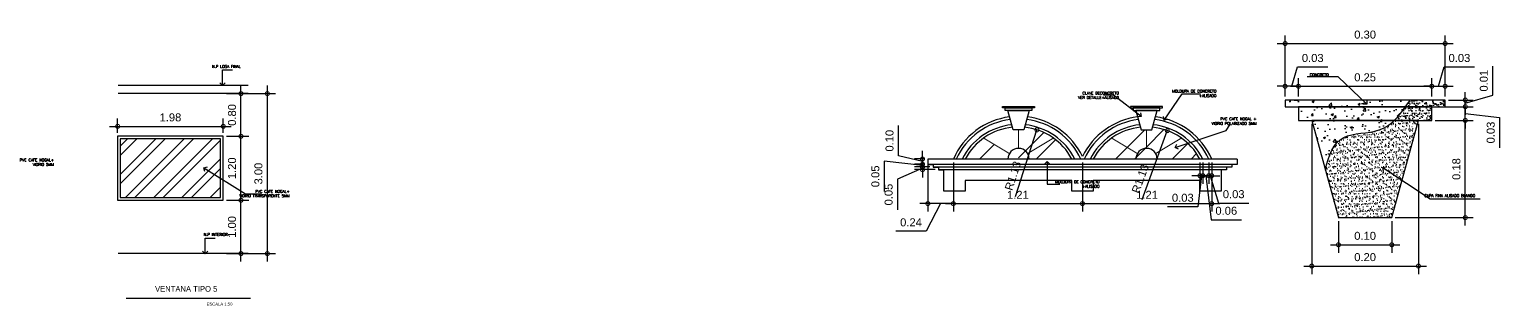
# Model space of a CAD drawing. Header units: inches. Extents: x -370 to 18, y -197 to 199.
# Drawn here: x -209.08 to -181.52, y 40.51 to 45.69 of the extents above; entities that cross this region are included whole.
import ezdxf

# ---------------------------------------------------------------- set-up
doc = ezdxf.new("R2010")
doc.units = ezdxf.units.IN
doc.header["$MEASUREMENT"] = 0
doc.header["$PDMODE"] = 34
doc.header["$PDSIZE"] = 0.2
doc.linetypes.add('DASHED2', pattern=[0.375, 0.25, -0.125])
for name, color, linetype in [('CAJETIN', 5, 'DASHED2'), ('MUEBLES', 7, 'Continuous'), ('ventanas', 1, 'Continuous')]:
    doc.layers.add(name, color=color, linetype=linetype)
doc.styles.add('ARIAL', font='arial.ttf', dxfattribs={"height": 0.14})
doc.styles.add('ML', font='ARIALN.TTF')
doc.styles.add('NT_25', font='romans.shx', dxfattribs={"height": 0.0509})
doc.styles.get("Standard").update_dxf_attribs({"font": 'arial.ttf'})
doc.dimstyles.new('DD_20 G', dxfattribs={"dimtxt": 0.08, "dimasz": 0.1, "dimexe": 0.08, "dimexo": 0.04, "dimgap": 0.02, "dimtad": 1, "dimzin": 0, "dimdsep": 46, "dimtxsty": 'ML', "dimblk": 'DOTSMALL', "dimcen": 0.09, "dimdle": 0.08, "dimclrd": 1, "dimclre": 1, "dimclrt": 2, "dimadec": 0, "dimazin": 0, "dimtfac": 1, "dimtofl": 0, "dimtmove": 2, "dimatfit": 3, "dimldrblk": 'OPEN90', "dimfxl": 1, "dimtolj": 1, "dimtzin": 0, "dimarcsym": 0})
doc.dimstyles.new('E100', dxfattribs={"dimtxt": 0.15, "dimasz": 0.15, "dimexe": 0.15, "dimexo": 0.0625, "dimgap": 0.09, "dimtad": 1, "dimzin": 0, "dimdsep": 46, "dimtxsty": 'Standard', "dimblk": 'DOTSMALL', "dimcen": 0.09, "dimdle": 0.15, "dimclrd": 1, "dimclre": 1, "dimclrt": 2, "dimazin": 0, "dimtfac": 1, "dimtofl": 0, "dimtmove": 1, "dimatfit": 1, "dimldrblk": 'OPEN90', "dimfxl": 1, "dimtolj": 1, "dimtzin": 0, "dimarcsym": 0})
pattern_1 = [(45, (-349.2687, 158.4772), (-0.53033, 0.53033), []), (45, (-348.91515, 158.4772), (-0.53033, 0.53033), [])]
pattern_2 = [(45, (-346.8687, 158.4772), (-0.53033, 0.53033), []), (45, (-346.51515, 158.4772), (-0.53033, 0.53033), [])]
pattern_3 = [(50, (38.11225, -6.52844), (0.4303561, -0.0376513), [0.045, -0.495]), (355, (38.11225, -6.52844), (-0.0832508, 0.4513153), [0.036, -0.396]), (100.45144, (38.1481, -6.5316), (0.3471053, 0.413664), [0.0382441, -0.4206853]), (46.1842, (38.11225, -6.40844), (0.6403448, -0.0993116), [0.0675, -0.7425]), (96.63564, (38.1656, -6.4167), (0.5607972, 0.5844712), [0.0573662, -0.6310283]), (351.18416, (38.11225, -6.40844), (0.5607972, 0.5844712), [0.054, -0.594]), (21, (38.17225, -6.43844), (0.35814423, -0.24157133), [0.045, -0.495]), (326, (38.17225, -6.43844), (0.1459892, 0.43509), [0.036, -0.396]), (71.45144, (38.2021, -6.45857), (0.5041334, 0.1935187), [0.0382441, -0.4206853]), (37.5, (38.11225, -6.52844), (0.00729591, 0.19973631), [0, -0.3912, 0, -0.402, 0, -0.3975]), (7.5, (38.11225, -6.52844), (0.15784172, 0.23664703), [0, -0.2292, 0, -0.3822, 0, -0.1515]), (327.5, (37.97845, -6.52844), (0.32029346, -0.01353292), [0, -0.15, 0, -0.468, 0, -0.621]), (317.5, (37.91845, -6.52844), (0.3499117, 0.060063), [0, -0.195, 0, -0.3108, 0, -0.441])]
pattern_4 = [(37.5, (38.11225, -6.52844), (-0.003149668, 0.096341188), [0, -0.076, 0, -0.085, 0, -0.08125]), (7.5, (38.11225, -6.52844), (0.088488835, 0.1411073), [0, -0.041, 0, -0.0685, 0, -0.02625]), (327.5, (38.05075, -6.52844), (0.155707093, 0.000282953), [0, -0.025, 0, -0.09, 0, -0.1175]), (317.5, (38.05075, -6.52844), (0.15030633, 0.04388378), [0, -0.0125, 0, -0.059, 0, -0.0675])]

# ---------------------------------------------------------------- blocks, each defined once
blk = doc.blocks.new('_DotSmall')
at = {"color": 0, "linetype": 'ByBlock', "const_width": 0.5}
blk.add_lwpolyline([(-0.0625, 0, 1), (0.0625, 0, 1)], format="xyb", close=True, dxfattribs=at)
blk = doc.blocks.new('*D410')
at = {"color": 1, "lineweight": -2, "transparency": 16777216}
blk.add_line((-190.59, 42.556), (-190.19, 43.807), dxfattribs=at)
at = {"layer": 'DEFPOINTS', "color": 0, "transparency": 16777216}
for p in [(-190.19, 43.807), (-190.535, 42.727)]:
    blk.add_point(p, dxfattribs=at)
at = {"color": 1, "lineweight": -2, "transparency": 16777216, "xscale": 0.15, "yscale": 0.15, "zscale": 0.15, "rotation": 72.2831297393157}
blk.add_blockref('_DotSmall', (-190.19, 43.807), dxfattribs=at)
at = {"color": 2, "transparency": 16777216, "insert": (-190.64, 42.946), "char_height": 0.15, "attachment_point": 5, "rotation": 72.2831}
blk.add_mtext('\\A1;R1.13', dxfattribs=at)
blk = doc.blocks.new('_Open90')
at = {"color": 0, "linetype": 'ByBlock', "lineweight": -2}
for p, q in [((0, 0), (-1, 0)), ((-0.5, 0.5), (0, 0)), ((0, 0), (-0.5, -0.5))]:
    blk.add_line(p, q, dxfattribs=at)
blk = doc.blocks.new('*D411')
at = {"color": 1, "lineweight": -2, "transparency": 16777216}
blk.add_line((-188.218, 42.5), (-187.746, 43.792), dxfattribs=at)
at = {"layer": 'DEFPOINTS', "color": 0, "transparency": 16777216}
for p in [(-187.746, 43.792), (-188.135, 42.727)]:
    blk.add_point(p, dxfattribs=at)
at = {"color": 1, "lineweight": -2, "transparency": 16777216, "xscale": 0.15, "yscale": 0.15, "zscale": 0.15, "rotation": 69.91783844914656}
blk.add_blockref('_DotSmall', (-187.746, 43.792), dxfattribs=at)
at = {"color": 2, "transparency": 16777216, "insert": (-188.252, 42.892), "char_height": 0.15, "attachment_point": 5, "rotation": 69.9178}
blk.add_mtext('\\A1;R1.13', dxfattribs=at)
blk = doc.blocks.new('*D414')
at = {"color": 1, "lineweight": -2, "transparency": 16777216}
for p, q in [((-192.787, 43.319), (-192.787, 43.888)), ((-192.335, 43.211), (-192.787, 43.319)), ((-192.335, 43.261), (-192.335, 43.411)), ((-192.298, 43.261), (-192.485, 43.261)), ((-192.298, 43.161), (-192.485, 43.161)), ((-192.335, 43.261), (-192.335, 43.161)), ((-192.335, 43.161), (-192.335, 43.011))]:
    blk.add_line(p, q, dxfattribs=at)
at = {"layer": 'DEFPOINTS', "color": 0, "transparency": 16777216}
for p in [(-192.335, 43.161), (-192.235, 43.261), (-192.235, 43.161)]:
    blk.add_point(p, dxfattribs=at)
at = {"color": 1, "lineweight": -2, "transparency": 16777216, "xscale": 0.15, "yscale": 0.15, "zscale": 0.15}
for p, rotation in [((-192.335, 43.261), 270), ((-192.335, 43.161), 90)]:
    blk.add_blockref('_DotSmall', p, dxfattribs=dict(at, rotation=rotation))
at = {"color": 2, "transparency": 16777216, "insert": (-192.953, 43.604), "char_height": 0.15, "attachment_point": 5, "rotation": 90}
blk.add_mtext('\\A1;0.10', dxfattribs=at)
blk = doc.blocks.new('*D415')
at = {"color": 1, "lineweight": -2, "transparency": 16777216}
for p, q in [((-192.335, 43.161), (-192.335, 43.311)), ((-192.335, 43.136), (-193.052, 43.22)), ((-193.052, 43.22), (-193.052, 42.649)), ((-192.298, 43.161), (-192.485, 43.161)), ((-192.198, 43.111), (-192.485, 43.111)), ((-192.335, 43.161), (-192.335, 43.111)), ((-192.335, 43.111), (-192.335, 42.961))]:
    blk.add_line(p, q, dxfattribs=at)
at = {"layer": 'DEFPOINTS', "color": 0, "transparency": 16777216}
for p in [(-192.335, 43.111), (-192.235, 43.161), (-192.135, 43.111)]:
    blk.add_point(p, dxfattribs=at)
at = {"color": 1, "lineweight": -2, "transparency": 16777216, "xscale": 0.15, "yscale": 0.15, "zscale": 0.15}
for p, rotation in [((-192.335, 43.161), 270), ((-192.335, 43.111), 90)]:
    blk.add_blockref('_DotSmall', p, dxfattribs=dict(at, rotation=rotation))
at = {"color": 2, "transparency": 16777216, "insert": (-193.219, 42.935), "char_height": 0.15, "attachment_point": 5, "rotation": 90}
blk.add_mtext('\\A1;0.05', dxfattribs=at)
blk = doc.blocks.new('*D416')
at = {"color": 1, "lineweight": -2, "transparency": 16777216}
for p, q in [((-192.335, 43.086), (-192.804, 42.88)), ((-192.198, 43.111), (-192.485, 43.111)), ((-192.098, 43.061), (-192.485, 43.061)), ((-192.335, 43.111), (-192.335, 43.261)), ((-192.335, 43.111), (-192.335, 43.061)), ((-192.335, 43.061), (-192.335, 42.911)), ((-192.804, 42.88), (-192.804, 42.309))]:
    blk.add_line(p, q, dxfattribs=at)
at = {"layer": 'DEFPOINTS', "color": 0, "transparency": 16777216}
for p in [(-192.335, 43.061), (-192.135, 43.111), (-192.035, 43.061)]:
    blk.add_point(p, dxfattribs=at)
at = {"color": 1, "lineweight": -2, "transparency": 16777216, "xscale": 0.15, "yscale": 0.15, "zscale": 0.15}
for p, rotation in [((-192.335, 43.111), 270), ((-192.335, 43.061), 90)]:
    blk.add_blockref('_DotSmall', p, dxfattribs=dict(at, rotation=rotation))
at = {"color": 2, "transparency": 16777216, "insert": (-192.97, 42.594), "char_height": 0.15, "attachment_point": 5, "rotation": 90}
blk.add_mtext('\\A1;0.05', dxfattribs=at)
blk = doc.blocks.new('*D417')
at = {"color": 1, "lineweight": -2, "transparency": 16777216}
for p, q in [((-182.159, 42.011), (-182.159, 44.134)), ((-182.725, 43.984), (-182.009, 43.984)), ((-183.475, 42.161), (-182.009, 42.161))]:
    blk.add_line(p, q, dxfattribs=at)
at = {"layer": 'DEFPOINTS', "color": 0, "transparency": 16777216}
for p in [(-182.787, 43.984), (-182.159, 43.984), (-183.537, 42.161)]:
    blk.add_point(p, dxfattribs=at)
at = {"color": 1, "lineweight": -2, "transparency": 16777216, "xscale": 0.15, "yscale": 0.15, "zscale": 0.15}
for p, rotation in [((-182.159, 43.984), 90), ((-182.159, 42.161), 270)]:
    blk.add_blockref('_DotSmall', p, dxfattribs=dict(at, rotation=rotation))
at = {"color": 2, "transparency": 16777216, "insert": (-182.326, 43.072), "char_height": 0.15, "attachment_point": 5, "rotation": 90}
blk.add_mtext('\\A1;0.18', dxfattribs=at)
blk = doc.blocks.new('*D418')
at = {"color": 1, "lineweight": -2, "transparency": 16777216}
for p, q in [((-182.159, 44.242), (-182.159, 44.392)), ((-182.725, 44.242), (-182.009, 44.242)), ((-182.159, 43.984), (-182.159, 44.242)), ((-182.159, 44.113), (-181.516, 44.042)), ((-182.725, 43.984), (-182.009, 43.984)), ((-182.159, 43.984), (-182.159, 43.834)), ((-181.516, 44.042), (-181.516, 43.473))]:
    blk.add_line(p, q, dxfattribs=at)
at = {"layer": 'DEFPOINTS', "color": 0, "transparency": 16777216}
for p in [(-182.787, 44.242), (-182.159, 44.242), (-182.787, 43.984)]:
    blk.add_point(p, dxfattribs=at)
at = {"color": 1, "lineweight": -2, "transparency": 16777216, "xscale": 0.15, "yscale": 0.15, "zscale": 0.15}
for p, rotation in [((-182.159, 44.242), 270), ((-182.159, 43.984), 90)]:
    blk.add_blockref('_DotSmall', p, dxfattribs=dict(at, rotation=rotation))
at = {"color": 2, "transparency": 16777216, "insert": (-181.682, 43.757), "char_height": 0.15, "attachment_point": 5, "rotation": 90}
blk.add_mtext('\\A1;0.03', dxfattribs=at)
blk = doc.blocks.new('*D419')
at = {"color": 1, "lineweight": -2, "transparency": 16777216}
for p, q in [((-181.644, 44.459), (-181.644, 45)), ((-182.159, 44.367), (-182.159, 44.517)), ((-182.159, 44.305), (-181.644, 44.459)), ((-182.725, 44.242), (-182.009, 44.242)), ((-182.475, 44.367), (-182.009, 44.367)), ((-182.159, 44.242), (-182.159, 44.367)), ((-182.159, 44.242), (-182.159, 44.092))]:
    blk.add_line(p, q, dxfattribs=at)
at = {"layer": 'DEFPOINTS', "color": 0, "transparency": 16777216}
for p in [(-182.787, 44.242), (-182.537, 44.367), (-182.159, 44.367)]:
    blk.add_point(p, dxfattribs=at)
at = {"color": 1, "lineweight": -2, "transparency": 16777216, "xscale": 0.15, "yscale": 0.15, "zscale": 0.15}
for p, rotation in [((-182.159, 44.367), 270), ((-182.159, 44.242), 90)]:
    blk.add_blockref('_DotSmall', p, dxfattribs=dict(at, rotation=rotation))
at = {"color": 2, "transparency": 16777216, "insert": (-181.811, 44.729), "char_height": 0.15, "attachment_point": 5, "rotation": 90}
blk.add_mtext('\\A1;0.01', dxfattribs=at)
blk = doc.blocks.new('*D420')
at = {"color": 1, "lineweight": -2, "transparency": 16777216}
for p, q in [((-185.287, 44.43), (-185.287, 44.775)), ((-182.787, 44.43), (-182.787, 44.775)), ((-185.437, 44.625), (-182.637, 44.625))]:
    blk.add_line(p, q, dxfattribs=at)
at = {"layer": 'DEFPOINTS', "color": 0, "transparency": 16777216}
for p in [(-182.787, 44.625), (-185.287, 44.367), (-182.787, 44.367)]:
    blk.add_point(p, dxfattribs=at)
at = {"color": 1, "lineweight": -2, "transparency": 16777216, "xscale": 0.15, "yscale": 0.15, "zscale": 0.15, "rotation": 180}
blk.add_blockref('_DotSmall', (-185.287, 44.625), dxfattribs=at)
at = {"color": 1, "lineweight": -2, "transparency": 16777216, "xscale": 0.15, "yscale": 0.15, "zscale": 0.15}
blk.add_blockref('_DotSmall', (-182.787, 44.625), dxfattribs=at)
at = {"color": 2, "transparency": 16777216, "insert": (-184.037, 44.792), "char_height": 0.15, "attachment_point": 5}
blk.add_mtext('\\A1;0.25', dxfattribs=at)
blk = doc.blocks.new('*D421')
at = {"color": 1, "lineweight": -2, "transparency": 16777216}
for p, q in [((-182.662, 44.625), (-182.554, 44.987)), ((-182.554, 44.987), (-181.984, 44.987)), ((-182.787, 44.43), (-182.787, 44.775)), ((-182.537, 44.43), (-182.537, 44.775)), ((-182.787, 44.625), (-182.937, 44.625)), ((-182.787, 44.625), (-182.537, 44.625)), ((-182.537, 44.625), (-182.387, 44.625))]:
    blk.add_line(p, q, dxfattribs=at)
at = {"layer": 'DEFPOINTS', "color": 0, "transparency": 16777216}
for p in [(-182.537, 44.625), (-182.787, 44.367), (-182.537, 44.367)]:
    blk.add_point(p, dxfattribs=at)
at = {"color": 1, "lineweight": -2, "transparency": 16777216, "xscale": 0.15, "yscale": 0.15, "zscale": 0.15}
blk.add_blockref('_DotSmall', (-182.787, 44.625), dxfattribs=at)
at = {"color": 1, "lineweight": -2, "transparency": 16777216, "xscale": 0.15, "yscale": 0.15, "zscale": 0.15, "rotation": 180}
blk.add_blockref('_DotSmall', (-182.537, 44.625), dxfattribs=at)
at = {"color": 2, "transparency": 16777216, "insert": (-182.269, 45.154), "char_height": 0.15, "attachment_point": 5}
blk.add_mtext('\\A1;0.03', dxfattribs=at)
blk = doc.blocks.new('*D422')
at = {"color": 1, "lineweight": -2, "transparency": 16777216}
for p, q in [((-185.537, 44.43), (-185.537, 45.576)), ((-182.537, 44.43), (-182.537, 45.576)), ((-185.687, 45.426), (-182.387, 45.426))]:
    blk.add_line(p, q, dxfattribs=at)
at = {"layer": 'DEFPOINTS', "color": 0, "transparency": 16777216}
for p in [(-182.537, 45.426), (-185.537, 44.367), (-182.537, 44.367)]:
    blk.add_point(p, dxfattribs=at)
at = {"color": 1, "lineweight": -2, "transparency": 16777216, "xscale": 0.15, "yscale": 0.15, "zscale": 0.15, "rotation": 180}
blk.add_blockref('_DotSmall', (-185.537, 45.426), dxfattribs=at)
at = {"color": 1, "lineweight": -2, "transparency": 16777216, "xscale": 0.15, "yscale": 0.15, "zscale": 0.15}
blk.add_blockref('_DotSmall', (-182.537, 45.426), dxfattribs=at)
at = {"color": 2, "transparency": 16777216, "insert": (-184.037, 45.593), "char_height": 0.15, "attachment_point": 5}
blk.add_mtext('\\A1;0.30', dxfattribs=at)
blk = doc.blocks.new('*D423')
at = {"color": 1, "lineweight": -2, "transparency": 16777216}
for p, q in [((-184.537, 42.098), (-184.537, 41.502)), ((-183.537, 42.098), (-183.537, 41.502)), ((-184.687, 41.652), (-183.387, 41.652))]:
    blk.add_line(p, q, dxfattribs=at)
at = {"layer": 'DEFPOINTS', "color": 0, "transparency": 16777216}
for p in [(-184.537, 42.161), (-183.537, 42.161), (-183.537, 41.652)]:
    blk.add_point(p, dxfattribs=at)
at = {"color": 1, "lineweight": -2, "transparency": 16777216, "xscale": 0.15, "yscale": 0.15, "zscale": 0.15, "rotation": 180}
blk.add_blockref('_DotSmall', (-184.537, 41.652), dxfattribs=at)
at = {"color": 1, "lineweight": -2, "transparency": 16777216, "xscale": 0.15, "yscale": 0.15, "zscale": 0.15}
blk.add_blockref('_DotSmall', (-183.537, 41.652), dxfattribs=at)
at = {"color": 2, "transparency": 16777216, "insert": (-184.037, 41.819), "char_height": 0.15, "attachment_point": 5}
blk.add_mtext('\\A1;0.10', dxfattribs=at)
blk = doc.blocks.new('*D424')
at = {"color": 1, "lineweight": -2, "transparency": 16777216}
for p, q in [((-185.037, 43.922), (-185.037, 41.103)), ((-183.037, 43.922), (-183.037, 41.103)), ((-185.187, 41.253), (-182.887, 41.253))]:
    blk.add_line(p, q, dxfattribs=at)
at = {"layer": 'DEFPOINTS', "color": 0, "transparency": 16777216}
for p in [(-185.037, 43.984), (-183.037, 43.984), (-183.037, 41.253)]:
    blk.add_point(p, dxfattribs=at)
at = {"color": 1, "lineweight": -2, "transparency": 16777216, "xscale": 0.15, "yscale": 0.15, "zscale": 0.15, "rotation": 180}
blk.add_blockref('_DotSmall', (-185.037, 41.253), dxfattribs=at)
at = {"color": 1, "lineweight": -2, "transparency": 16777216, "xscale": 0.15, "yscale": 0.15, "zscale": 0.15}
blk.add_blockref('_DotSmall', (-183.037, 41.253), dxfattribs=at)
at = {"color": 2, "transparency": 16777216, "insert": (-184.037, 41.42), "char_height": 0.15, "attachment_point": 5}
blk.add_mtext('\\A1;0.20', dxfattribs=at)
blk = doc.blocks.new('*D425')
at = {"color": 1, "lineweight": -2, "transparency": 16777216}
for p, q in [((-185.412, 44.625), (-185.304, 44.987)), ((-185.304, 44.987), (-184.734, 44.987)), ((-185.537, 44.43), (-185.537, 44.775)), ((-185.287, 44.43), (-185.287, 44.775)), ((-185.537, 44.625), (-185.687, 44.625)), ((-185.287, 44.625), (-185.537, 44.625)), ((-185.287, 44.625), (-185.137, 44.625))]:
    blk.add_line(p, q, dxfattribs=at)
at = {"layer": 'DEFPOINTS', "color": 0, "transparency": 16777216}
for p in [(-185.537, 44.625), (-185.537, 44.367), (-185.287, 44.367)]:
    blk.add_point(p, dxfattribs=at)
at = {"color": 1, "lineweight": -2, "transparency": 16777216, "xscale": 0.15, "yscale": 0.15, "zscale": 0.15}
blk.add_blockref('_DotSmall', (-185.537, 44.625), dxfattribs=at)
at = {"color": 1, "lineweight": -2, "transparency": 16777216, "xscale": 0.15, "yscale": 0.15, "zscale": 0.15, "rotation": 180}
blk.add_blockref('_DotSmall', (-185.287, 44.625), dxfattribs=at)
at = {"color": 2, "transparency": 16777216, "insert": (-185.019, 45.154), "char_height": 0.15, "attachment_point": 5}
blk.add_mtext('\\A1;0.03', dxfattribs=at)
blk = doc.blocks.new('*D426')
at = {"color": 1, "lineweight": -2, "transparency": 16777216}
for p, q in [((-187.135, 43.198), (-187.135, 42.798)), ((-187.079, 43.198), (-187.079, 42.798)), ((-187.135, 42.948), (-187.285, 42.948)), ((-187.107, 42.948), (-187.171, 42.366)), ((-187.135, 42.948), (-187.079, 42.948)), ((-187.079, 42.948), (-186.929, 42.948)), ((-187.171, 42.366), (-187.74, 42.366))]:
    blk.add_line(p, q, dxfattribs=at)
at = {"layer": 'DEFPOINTS', "color": 0, "transparency": 16777216}
for p in [(-187.135, 43.261), (-187.079, 43.261), (-187.079, 42.948)]:
    blk.add_point(p, dxfattribs=at)
at = {"color": 1, "lineweight": -2, "transparency": 16777216, "xscale": 0.15, "yscale": 0.15, "zscale": 0.15}
blk.add_blockref('_DotSmall', (-187.135, 42.948), dxfattribs=at)
at = {"color": 1, "lineweight": -2, "transparency": 16777216, "xscale": 0.15, "yscale": 0.15, "zscale": 0.15, "rotation": 180}
blk.add_blockref('_DotSmall', (-187.079, 42.948), dxfattribs=at)
at = {"color": 2, "transparency": 16777216, "insert": (-187.455, 42.533), "char_height": 0.15, "attachment_point": 5}
blk.add_mtext('\\A1;0.03', dxfattribs=at)
blk = doc.blocks.new('*D427')
at = {"color": 1, "lineweight": -2, "transparency": 16777216}
for p, q in [((-187.079, 43.198), (-187.079, 42.798)), ((-186.968, 43.198), (-186.968, 42.798)), ((-187.079, 42.948), (-187.229, 42.948)), ((-187.079, 42.948), (-186.968, 42.948)), ((-187.023, 42.948), (-186.925, 42.122)), ((-186.968, 42.948), (-186.818, 42.948)), ((-186.925, 42.122), (-186.356, 42.122))]:
    blk.add_line(p, q, dxfattribs=at)
at = {"layer": 'DEFPOINTS', "color": 0, "transparency": 16777216}
for p in [(-187.079, 43.261), (-186.968, 43.261), (-186.968, 42.948)]:
    blk.add_point(p, dxfattribs=at)
at = {"color": 1, "lineweight": -2, "transparency": 16777216, "xscale": 0.15, "yscale": 0.15, "zscale": 0.15}
blk.add_blockref('_DotSmall', (-187.079, 42.948), dxfattribs=at)
at = {"color": 1, "lineweight": -2, "transparency": 16777216, "xscale": 0.15, "yscale": 0.15, "zscale": 0.15, "rotation": 180}
blk.add_blockref('_DotSmall', (-186.968, 42.948), dxfattribs=at)
at = {"color": 2, "transparency": 16777216, "insert": (-186.64, 42.289), "char_height": 0.15, "attachment_point": 5}
blk.add_mtext('\\A1;0.06', dxfattribs=at)
blk = doc.blocks.new('*D428')
at = {"color": 1, "lineweight": -2, "transparency": 16777216}
for p, q in [((-186.968, 43.198), (-186.968, 42.798)), ((-186.913, 43.198), (-186.913, 42.798)), ((-186.968, 42.948), (-187.118, 42.948)), ((-186.968, 42.948), (-186.913, 42.948)), ((-186.94, 42.948), (-186.786, 42.433)), ((-186.913, 42.948), (-186.763, 42.948)), ((-186.786, 42.433), (-186.216, 42.433))]:
    blk.add_line(p, q, dxfattribs=at)
at = {"layer": 'DEFPOINTS', "color": 0, "transparency": 16777216}
for p in [(-186.968, 43.261), (-186.913, 43.261), (-186.913, 42.948)]:
    blk.add_point(p, dxfattribs=at)
at = {"color": 1, "lineweight": -2, "transparency": 16777216, "xscale": 0.15, "yscale": 0.15, "zscale": 0.15}
blk.add_blockref('_DotSmall', (-186.968, 42.948), dxfattribs=at)
at = {"color": 1, "lineweight": -2, "transparency": 16777216, "xscale": 0.15, "yscale": 0.15, "zscale": 0.15, "rotation": 180}
blk.add_blockref('_DotSmall', (-186.913, 42.948), dxfattribs=at)
at = {"color": 2, "transparency": 16777216, "insert": (-186.501, 42.6), "char_height": 0.15, "attachment_point": 5}
blk.add_mtext('\\A1;0.03', dxfattribs=at)
blk = doc.blocks.new('*D429')
at = {"color": 1, "lineweight": -2, "transparency": 16777216}
for p, q in [((-191.757, 43.198), (-191.757, 42.274)), ((-189.336, 43.198), (-189.336, 42.274)), ((-191.907, 42.424), (-189.186, 42.424))]:
    blk.add_line(p, q, dxfattribs=at)
at = {"layer": 'DEFPOINTS', "color": 0, "transparency": 16777216}
for p in [(-191.757, 43.261), (-189.336, 43.261), (-189.336, 42.424)]:
    blk.add_point(p, dxfattribs=at)
at = {"color": 1, "lineweight": -2, "transparency": 16777216, "xscale": 0.15, "yscale": 0.15, "zscale": 0.15, "rotation": 180}
blk.add_blockref('_DotSmall', (-191.757, 42.424), dxfattribs=at)
at = {"color": 1, "lineweight": -2, "transparency": 16777216, "xscale": 0.15, "yscale": 0.15, "zscale": 0.15}
blk.add_blockref('_DotSmall', (-189.336, 42.424), dxfattribs=at)
at = {"color": 2, "transparency": 16777216, "insert": (-190.547, 42.589), "char_height": 0.15, "attachment_point": 5}
blk.add_mtext('\\A1;1.21', dxfattribs=at)
blk = doc.blocks.new('*D430')
at = {"color": 1, "lineweight": -2, "transparency": 16777216}
for p, q in [((-189.336, 43.198), (-189.336, 42.274)), ((-186.913, 43.198), (-186.913, 42.274)), ((-189.486, 42.424), (-186.763, 42.424))]:
    blk.add_line(p, q, dxfattribs=at)
at = {"layer": 'DEFPOINTS', "color": 0, "transparency": 16777216}
for p in [(-189.336, 43.261), (-186.913, 43.261), (-186.913, 42.424)]:
    blk.add_point(p, dxfattribs=at)
at = {"color": 1, "lineweight": -2, "transparency": 16777216, "xscale": 0.15, "yscale": 0.15, "zscale": 0.15, "rotation": 180}
blk.add_blockref('_DotSmall', (-189.336, 42.424), dxfattribs=at)
at = {"color": 1, "lineweight": -2, "transparency": 16777216, "xscale": 0.15, "yscale": 0.15, "zscale": 0.15}
blk.add_blockref('_DotSmall', (-186.913, 42.424), dxfattribs=at)
at = {"color": 2, "transparency": 16777216, "insert": (-188.125, 42.589), "char_height": 0.15, "attachment_point": 5}
blk.add_mtext('\\A1;1.21', dxfattribs=at)
blk = doc.blocks.new('*D431')
at = {"color": 1, "lineweight": -2, "transparency": 16777216}
for p, q in [((-192.235, 43.198), (-192.235, 42.274)), ((-191.757, 43.198), (-191.757, 42.274)), ((-192.235, 42.424), (-192.385, 42.424)), ((-191.996, 42.424), (-192.266, 41.906)), ((-191.757, 42.424), (-192.235, 42.424)), ((-191.757, 42.424), (-191.607, 42.424)), ((-192.266, 41.906), (-192.835, 41.906))]:
    blk.add_line(p, q, dxfattribs=at)
at = {"layer": 'DEFPOINTS', "color": 0, "transparency": 16777216}
for p in [(-192.235, 43.261), (-191.757, 43.261), (-192.235, 42.424)]:
    blk.add_point(p, dxfattribs=at)
at = {"color": 1, "lineweight": -2, "transparency": 16777216, "xscale": 0.15, "yscale": 0.15, "zscale": 0.15}
blk.add_blockref('_DotSmall', (-192.235, 42.424), dxfattribs=at)
at = {"color": 1, "lineweight": -2, "transparency": 16777216, "xscale": 0.15, "yscale": 0.15, "zscale": 0.15, "rotation": 180}
blk.add_blockref('_DotSmall', (-191.757, 42.424), dxfattribs=at)
at = {"color": 2, "transparency": 16777216, "insert": (-192.551, 42.072), "char_height": 0.15, "attachment_point": 5}
blk.add_mtext('\\A1;0.24', dxfattribs=at)
blk = doc.blocks.new('*D464')
at = {"color": 1, "lineweight": -2, "transparency": 16777216}
for p, q in [((-205.382, 42.487), (-204.963, 42.487)), ((-205.113, 41.337), (-205.113, 42.637)), ((-205.382, 41.487), (-204.963, 41.487))]:
    blk.add_line(p, q, dxfattribs=at)
at = {"layer": 'DEFPOINTS', "color": 0, "transparency": 16777216}
for p in [(-205.445, 42.487), (-205.113, 42.487), (-205.445, 41.487)]:
    blk.add_point(p, dxfattribs=at)
at = {"color": 1, "lineweight": -2, "transparency": 16777216, "xscale": 0.15, "yscale": 0.15, "zscale": 0.15}
for p, rotation in [((-205.113, 42.487), 90), ((-205.113, 41.487), 270)]:
    blk.add_blockref('_DotSmall', p, dxfattribs=dict(at, rotation=rotation))
at = {"color": 2, "transparency": 16777216, "insert": (-205.28, 41.987), "char_height": 0.15, "attachment_point": 5, "rotation": 90}
blk.add_mtext('\\A1;1.00', dxfattribs=at)
blk = doc.blocks.new('*D465')
at = {"color": 1, "lineweight": -2, "transparency": 16777216}
for p, q in [((-205.113, 42.337), (-205.113, 43.837)), ((-205.382, 43.687), (-204.963, 43.687)), ((-205.382, 42.487), (-204.963, 42.487))]:
    blk.add_line(p, q, dxfattribs=at)
at = {"layer": 'DEFPOINTS', "color": 0, "transparency": 16777216}
for p in [(-205.445, 43.687), (-205.113, 43.687), (-205.445, 42.487)]:
    blk.add_point(p, dxfattribs=at)
at = {"color": 1, "lineweight": -2, "transparency": 16777216, "xscale": 0.15, "yscale": 0.15, "zscale": 0.15}
for p, rotation in [((-205.113, 43.687), 90), ((-205.113, 42.487), 270)]:
    blk.add_blockref('_DotSmall', p, dxfattribs=dict(at, rotation=rotation))
at = {"color": 2, "transparency": 16777216, "insert": (-205.28, 43.087), "char_height": 0.15, "attachment_point": 5, "rotation": 90}
blk.add_mtext('\\A1;1.20', dxfattribs=at)
blk = doc.blocks.new('*D466')
at = {"color": 1, "lineweight": -2, "transparency": 16777216}
for p, q in [((-205.176, 44.487), (-205.263, 44.487)), ((-205.113, 43.537), (-205.113, 44.637)), ((-205.382, 43.687), (-204.963, 43.687))]:
    blk.add_line(p, q, dxfattribs=at)
at = {"layer": 'DEFPOINTS', "color": 0, "transparency": 16777216}
for p in [(-205.113, 44.487), (-205.113, 44.487), (-205.445, 43.687)]:
    blk.add_point(p, dxfattribs=at)
at = {"color": 1, "lineweight": -2, "transparency": 16777216, "xscale": 0.15, "yscale": 0.15, "zscale": 0.15}
for p, rotation in [((-205.113, 44.487), 90), ((-205.113, 43.687), 270)]:
    blk.add_blockref('_DotSmall', p, dxfattribs=dict(at, rotation=rotation))
at = {"color": 2, "transparency": 16777216, "insert": (-205.28, 44.087), "char_height": 0.15, "attachment_point": 5, "rotation": 90}
blk.add_mtext('\\A1;0.80', dxfattribs=at)
blk = doc.blocks.new('*D467')
at = {"color": 1, "lineweight": -2, "transparency": 16777216}
for p, q in [((-205.382, 44.487), (-204.468, 44.487)), ((-204.618, 41.337), (-204.618, 44.637)), ((-205.382, 41.487), (-204.468, 41.487))]:
    blk.add_line(p, q, dxfattribs=at)
at = {"layer": 'DEFPOINTS', "color": 0, "transparency": 16777216}
for p in [(-205.445, 44.487), (-204.618, 44.487), (-205.445, 41.487)]:
    blk.add_point(p, dxfattribs=at)
at = {"color": 1, "lineweight": -2, "transparency": 16777216, "xscale": 0.15, "yscale": 0.15, "zscale": 0.15}
for p, rotation in [((-204.618, 44.487), 90), ((-204.618, 41.487), 270)]:
    blk.add_blockref('_DotSmall', p, dxfattribs=dict(at, rotation=rotation))
at = {"color": 2, "transparency": 16777216, "insert": (-204.785, 42.987), "char_height": 0.15, "attachment_point": 5, "rotation": 90}
blk.add_mtext('\\A1;3.00', dxfattribs=at)
blk = doc.blocks.new('*D468')
at = {"color": 1, "lineweight": -2, "transparency": 16777216}
for p, q in [((-207.575, 43.873), (-205.295, 43.873)), ((-207.425, 43.749), (-207.425, 44.023)), ((-205.445, 43.749), (-205.445, 44.023))]:
    blk.add_line(p, q, dxfattribs=at)
at = {"layer": 'DEFPOINTS', "color": 0, "transparency": 16777216}
for p in [(-205.445, 43.873), (-207.425, 43.687), (-205.445, 43.687)]:
    blk.add_point(p, dxfattribs=at)
at = {"color": 1, "lineweight": -2, "transparency": 16777216, "xscale": 0.15, "yscale": 0.15, "zscale": 0.15, "rotation": 180}
blk.add_blockref('_DotSmall', (-207.425, 43.873), dxfattribs=at)
at = {"color": 1, "lineweight": -2, "transparency": 16777216, "xscale": 0.15, "yscale": 0.15, "zscale": 0.15}
blk.add_blockref('_DotSmall', (-205.445, 43.873), dxfattribs=at)
at = {"color": 2, "transparency": 16777216, "insert": (-206.435, 44.04), "char_height": 0.15, "attachment_point": 5}
blk.add_mtext('\\A1;1.98', dxfattribs=at)

msp = doc.modelspace()

# ---------------------------------------------------------------- hatches: boundary and pattern name
h = msp.add_hatch()
h.set_pattern_fill('AR-CONC', color=1, scale=0.06)
h.set_pattern_definition(pattern_3)
edge = h.paths.add_edge_path()
edge.add_spline(control_points=[(-183.27818, 44.24214), (-183.25024, 44.28282), (-183.22304, 44.32469), (-183.1962, 44.36714)], knot_values=[2.40858315, 2.40858315, 2.40858315, 2.40858315, 2.54855498, 2.54855498, 2.54855498, 2.54855498], degree=3, periodic=0)
edge.add_line((-183.1962, 44.36714), (-185.5374, 44.36714))
edge.add_line((-185.5374, 44.36714), (-185.5374, 44.24214))
edge.add_line((-185.5374, 44.24214), (-183.27818, 44.24214))
h = msp.add_hatch()
h.set_pattern_fill('AR-CONC', color=1, scale=0.06)
h.set_pattern_definition(pattern_3)
edge = h.paths.add_edge_path()
edge.add_spline(control_points=[(-183.49117, 43.98414), (-183.41292, 44.05838), (-183.34353, 44.14699), (-183.27818, 44.24214)], knot_values=[2.08117222, 2.08117222, 2.08117222, 2.08117222, 2.40858315, 2.40858315, 2.40858315, 2.40858315], degree=3, periodic=0)
edge.add_line((-183.27818, 44.24214), (-185.2874, 44.24214))
edge.add_line((-185.2874, 44.24214), (-185.2874, 43.98414))
edge.add_line((-185.2874, 43.98414), (-183.49117, 43.98414))
h = msp.add_hatch()
h.set_pattern_fill('AR-SAND', color=8, scale=0.05)
h.set_pattern_definition(pattern_4)
edge = h.paths.add_edge_path()
edge.add_line((-182.7874, 44.24214), (-183.27818, 44.24214))
edge.add_spline(control_points=[(-183.27818, 44.24214), (-183.34353, 44.14699), (-183.41292, 44.05838), (-183.49117, 43.98414)], knot_values=[2.08117222, 2.08117222, 2.08117222, 2.08117222, 2.40858315, 2.40858315, 2.40858315, 2.40858315], degree=3, periodic=0)
edge.add_line((-183.49117, 43.98414), (-183.0374, 43.98414))
edge.add_line((-183.0374, 43.98414), (-182.7874, 43.98414))
edge.add_line((-182.7874, 43.98414), (-182.7874, 44.24214))
h = msp.add_hatch()
h.set_pattern_fill('AR-SAND', color=8, scale=0.05)
h.set_pattern_definition(pattern_4)
edge = h.paths.add_edge_path()
edge.add_line((-182.5374, 44.36714), (-183.1962, 44.36714))
edge.add_spline(control_points=[(-183.1962, 44.36714), (-183.22304, 44.32469), (-183.25024, 44.28282), (-183.27818, 44.24214)], knot_values=[2.40858315, 2.40858315, 2.40858315, 2.40858315, 2.54855498, 2.54855498, 2.54855498, 2.54855498], degree=3, periodic=0)
edge.add_line((-183.27818, 44.24214), (-182.7874, 44.24214))
edge.add_line((-182.7874, 44.24214), (-182.5374, 44.24214))
edge.add_line((-182.5374, 44.24214), (-182.5374, 44.36714))
at = {"transparency": 33554610}
h = msp.add_hatch(dxfattribs=at)
h.set_pattern_fill('ANSI32', color=8, scale=2)
h.set_pattern_definition(pattern_2)
h.paths.add_polyline_path([(-190.535, 43.80515), (-190.435, 43.80515), (-190.42137, 43.85485, -0.12935945), (-189.88111, 43.6529), (-190.535, 43.26056)])
h = msp.add_hatch(dxfattribs=at)
h.set_pattern_fill('ANSI32', color=8, scale=2)
h.set_pattern_definition(pattern_1)
h.paths.add_polyline_path([(-188.24863, 43.85485), (-188.235, 43.80515), (-188.135, 43.80515), (-188.135, 43.26056), (-188.7889, 43.6529, -0.12935945)])
h = msp.add_hatch(dxfattribs=at)
h.set_pattern_fill('ANSI32', color=8, scale=2)
h.set_pattern_definition(pattern_1)
h.paths.add_polyline_path([(-188.135, 43.80515), (-188.035, 43.80515), (-188.02137, 43.85485, -0.12935945), (-187.48111, 43.6529), (-188.135, 43.26056)])
h = msp.add_hatch()
h.set_pattern_fill('AR-CONC', color=1, scale=0.06)
h.set_pattern_definition(pattern_3)
edge = h.paths.add_edge_path()
edge.add_line((-185.0374, 43.98414), (-184.781, 43.04908))
edge.add_spline(control_points=[(-184.781, 43.04908), (-184.7244, 43.32762), (-184.55448, 43.78232), (-183.84622, 43.72164), (-183.57288, 43.90663), (-183.49117, 43.98414)], knot_values=[0.31122359, 0.31122359, 0.31122359, 0.31122359, 1.05862706, 1.73932135, 2.08117222, 2.08117222, 2.08117222, 2.08117222], degree=3, periodic=0)
edge.add_line((-183.49117, 43.98414), (-185.0374, 43.98414))
h = msp.add_hatch()
h.set_pattern_fill('AR-SAND', color=8, scale=0.05)
h.set_pattern_definition(pattern_4)
edge = h.paths.add_edge_path()
edge.add_line((-183.0374, 43.98414), (-183.49117, 43.98414))
edge.add_spline(control_points=[(-183.49117, 43.98414), (-183.57288, 43.90663), (-183.84622, 43.72164), (-184.55448, 43.78232), (-184.7244, 43.32762), (-184.781, 43.04908)], knot_values=[0.31122359, 0.31122359, 0.31122359, 0.31122359, 0.65307446, 1.33376874, 2.08117222, 2.08117222, 2.08117222, 2.08117222], degree=3, periodic=0)
edge.add_line((-184.781, 43.04908), (-184.5374, 42.16071))
edge.add_line((-184.5374, 42.16071), (-183.5374, 42.16071))
edge.add_line((-183.5374, 42.16071), (-183.0374, 43.98414))
h = msp.add_hatch()
h.set_pattern_fill('ANSI32', color=8)
h.set_pattern_definition([(45, (-7.9249, -1.5304), (-0.26516504, 0.26516504), []), (45, (-7.74813, -1.5304), (-0.26516504, 0.26516504), [])])
h.paths.add_polyline_path([(-207.37452, 42.53696), (-205.49452, 42.53696), (-205.49452, 43.63696), (-207.37452, 43.63696)])
h = msp.add_hatch(dxfattribs=at)
h.set_pattern_fill('ANSI32', color=8, scale=2)
h.set_pattern_definition(pattern_2)
h.paths.add_polyline_path([(-191.1889, 43.6529), (-190.535, 43.26056), (-191.535, 43.26056, -0.11698673)])
h = msp.add_hatch(dxfattribs=at)
h.set_pattern_fill('ANSI32', color=8, scale=2)
h.set_pattern_definition(pattern_2)
h.paths.add_polyline_path([(-189.88111, 43.6529, -0.11698673), (-189.535, 43.26056), (-190.535, 43.26056)])
h = msp.add_hatch(dxfattribs=at)
h.set_pattern_fill('ANSI32', color=8, scale=2)
h.set_pattern_definition(pattern_1)
h.paths.add_polyline_path([(-188.7889, 43.6529), (-188.135, 43.26056), (-189.135, 43.26056, -0.11698673)])
h = msp.add_hatch(dxfattribs=at)
h.set_pattern_fill('ANSI32', color=8, scale=2)
h.set_pattern_definition(pattern_1)
h.paths.add_polyline_path([(-187.48111, 43.6529, -0.11698673), (-187.135, 43.26056), (-188.135, 43.26056)])

# ---------------------------------------------------------------- linework, layer by layer
at = {"color": 4}
for p, q in [((-204.97621, 44.63696), (-207.41285, 44.63696)), ((-204.97621, 41.48696), (-207.41285, 41.48696))]:
    msp.add_line(p, q, dxfattribs=at)
at = {"color": 8}
msp.add_line((-204.97621, 44.48696), (-207.41285, 44.48696), dxfattribs=at)
at = {"color": 3}
for p, q in [((-192.235, 43.26056), (-192.235, 43.16056)), ((-186.435, 43.26056), (-192.235, 43.26056)), ((-192.235, 43.26056), (-192.235, 43.16056)), ((-186.435, 43.16056), (-192.235, 43.16056)), ((-192.235, 43.16056), (-192.135, 43.16056)), ((-192.135, 43.16056), (-192.135, 43.11056)), ((-186.635, 43.11056), (-192.135, 43.11056)), ((-192.135, 43.11056), (-192.035, 43.11056)), ((-192.035, 43.11056), (-192.035, 43.06056)), ((-186.735, 43.06056), (-192.035, 43.06056)), ((-192.035, 43.06056), (-191.935, 43.06056)), ((-186.735, 43.26056), (-191.935, 43.26056)), ((-189.535, 43.26056), (-191.535, 43.26056)), ((-187.135, 43.26056), (-189.135, 43.26056)), ((-186.635, 43.06056), (-186.735, 43.06056)), ((-186.635, 43.11056), (-186.635, 43.06056)), ((-186.535, 43.11056), (-186.635, 43.11056)), ((-186.435, 43.16056), (-186.535, 43.16056)), ((-186.535, 43.16056), (-186.535, 43.11056)), ((-186.435, 43.26056), (-186.435, 43.16056))]:
    msp.add_line(p, q, dxfattribs=at)
at = {"color": 2}
msp.add_line((-207.2629, 40.65123), (-204.9337, 40.65089), dxfattribs=at)
for points in [[(-207.42452, 42.48696), (-205.44452, 42.48696), (-205.44452, 43.68696), (-207.42452, 43.68696)], [(-207.37452, 42.53696), (-205.49452, 42.53696), (-205.49452, 43.63696), (-207.37452, 43.63696)]]:
    msp.add_lwpolyline(points, close=True, dxfattribs=at)
at = {"color": 3}
for centre, radius, start, end in [((-190.535, 42.72723), 1.33333, 97.201768, 156.421822), ((-190.535, 42.72723), 1.28333, 96.882651, 155.443875), ((-190.535, 42.72723), 1.18333, 96.162531, 153.211125), ((-190.535, 42.72723), 1.13333, 95.754174, 151.927513), ((-190.535, 42.72723), 1.13333, 28.072487, 84.245826), ((-190.535, 42.72723), 1.18333, 26.788875, 83.837469), ((-190.535, 42.72723), 1.28333, 24.556125, 83.117349), ((-190.535, 42.72723), 1.33333, 25.841933, 82.798232), ((-188.135, 42.72723), 1.33333, 97.201768, 154.158067), ((-188.135, 42.72723), 1.28333, 96.882651, 155.443875), ((-188.135, 42.72723), 1.18333, 96.162531, 153.211125), ((-188.135, 42.72723), 1.13333, 95.754174, 151.927513), ((-188.135, 42.72723), 1.13333, 28.072487, 84.245826), ((-188.135, 42.72723), 1.18333, 26.788875, 83.837469), ((-188.135, 42.72723), 1.28333, 24.556125, 83.117349), ((-188.135, 42.72723), 1.33333, 23.578178, 82.798232)]:
    msp.add_arc(centre, radius, start, end, dxfattribs=at)
at = {"color": 6}
for centre in [(-190.535, 43.26056), (-188.135, 43.26056)]:
    msp.add_arc(centre, 0.2, 0, 180, dxfattribs=at)
at = {"color": 8}
msp.add_open_spline([(-184.781, 43.04908), (-184.7244, 43.32762), (-184.55448, 43.78232), (-183.6592, 43.70562), (-183.35138, 44.12171), (-183.1962, 44.36714)], degree=3, knots=[0.31122359, 0.31122359, 0.31122359, 0.31122359, 1.05862706, 1.73932135, 2.54855498, 2.54855498, 2.54855498, 2.54855498], dxfattribs=at)
at = {"layer": 'MUEBLES', "color": 4}
for points in [[(-190.835, 44.24644), (-190.235, 44.24644), (-190.235, 44.22144), (-190.835, 44.22144)], [(-190.785, 44.22144), (-190.285, 44.22144), (-190.285, 44.16984), (-190.785, 44.16984)], [(-187.835, 44.24644), (-188.435, 44.24644), (-188.435, 44.22144), (-187.835, 44.22144)], [(-187.885, 44.22144), (-188.385, 44.22144), (-188.385, 44.16984), (-187.885, 44.16984)], [(-182.5374, 44.36714), (-185.5374, 44.36714), (-185.5374, 44.24214), (-182.5374, 44.24214)], [(-182.7874, 44.24214), (-185.2874, 44.24214), (-185.2874, 43.98414), (-182.7874, 43.98414)]]:
    msp.add_lwpolyline(points, close=True, dxfattribs=at)
for points in [[(-190.735, 44.16984), (-190.335, 44.16984), (-190.435, 43.80515), (-190.635, 43.80515), (-190.735, 44.16984)], [(-187.935, 44.16984), (-188.335, 44.16984), (-188.235, 43.80515), (-188.035, 43.80515), (-187.935, 44.16984)], [(-183.0374, 43.98414), (-185.0374, 43.98414), (-184.5374, 42.16071), (-183.5374, 42.16071), (-183.0374, 43.98414)]]:
    msp.add_lwpolyline(points, dxfattribs=at)
at = {"layer": 'MUEBLES', "const_width": 0.02}
for points in [[(-190.7065, 43.36346), (-191.1889, 43.6529)], [(-190.535, 43.80515), (-190.535, 43.46056)], [(-190.3635, 43.36346), (-189.88111, 43.6529)], [(-188.3065, 43.36346), (-188.7889, 43.6529)], [(-188.135, 43.80515), (-188.135, 43.46056)], [(-187.9635, 43.36346), (-187.48111, 43.6529)]]:
    msp.add_lwpolyline(points, dxfattribs=at)
at = {"layer": 'MUEBLES', "color": 3}
msp.add_lwpolyline([(-186.73639, 43.06056), (-186.73639, 42.66056), (-187.13639, 42.66056), (-187.13639, 42.86056), (-189.13639, 42.86056), (-189.13639, 42.66056), (-189.53639, 42.66056), (-189.53639, 42.86056), (-191.53639, 42.86056), (-191.53639, 42.66056), (-191.93639, 42.66056), (-191.93639, 43.06056)], dxfattribs=at)

# ---------------------------------------------------------------- texts
at = {"layer": 'CAJETIN', "color": 1, "insert": (-206.13945, 40.82413), "char_height": 0.1068674, "attachment_point": 5, "style": 'ARIAL'}
msp.add_mtext('{\\fBankGothic Lt BT|b0|i0|c0|p34;\\C3;VENTANA TIPO 5}', dxfattribs=at)
at = {"layer": 'CAJETIN', "color": 2, "insert": (-205.75604, 40.569), "char_height": 0.0567635, "width": 3.5512359, "attachment_point": 1, "style": 'ARIAL'}
msp.add_mtext('{\\fBankGothic Lt BT|b0|i0|c0|p34;ESCALA 1:50}', dxfattribs=at)
at = {"layer": 'ventanas', "color": 3, "char_height": 0.0509, "width": 1.0115409, "attachment_point": 3, "style": 'NT_25'}
for s, insert in [('N.P LOSA FINAL', (-205.11847, 45.02194)), ('CONCRETO', (-184.71821, 44.86566)), ('CLAVE DECONCRETO\\PVER DETALLE+ALISADO ', (-188.6523, 44.52232)), ('MOLDURA DE CONCRETO\\P+ALISADO', (-186.82462, 44.55833)), ('PVC CAFE NOGAL +\\PVIDRIO POLARIZADO 5MM', (-186.07324, 44.03696)), ('PVC CAFE NOGAL+\\PVIDRIO 5MM', (-208.62007, 43.26741)), ('MOLDURA DE CONCRETO\\P+ALISADO', (-189.0163, 42.85877)), ('PVC CAFE NOGAL+\\PVIDRIO TRANSPARENTE 5MM', (-204.2013, 42.67917)), ('CAPA FINA ALISADO BLANDO', (-181.97268, 42.59832)), ('N.P INTERIOR', (-205.36106, 41.87135))]:
    msp.add_mtext(s, dxfattribs=dict(at, insert=insert))

# ---------------------------------------------------------------- dimensions: what is measured, and where the dimension line sits
for base, p1, p2, override, picture, middle in [((-182.5374, 45.42621), (-185.5374, 44.36714), (-182.5374, 44.36714), {"dimlfac": 0.1}, '*D422', (-184.0374, 45.59284)), ((-185.5374002856, 44.6253183045), (-185.2874002856, 44.3671405231), (-185.5374002856, 44.3671405231), {"dimlfac": 0.1}, '*D425', (-185.2139091533, 45.1535925201)), ((-182.5374002856, 44.6253183045), (-182.7874002856, 44.3671405231), (-182.5374002856, 44.3671405231), {"dimlfac": 0.1}, '*D421', (-182.4639091533, 45.1535925201)), ((-182.7874, 44.62532), (-185.2874, 44.36714), (-182.7874, 44.36714), {"dimlfac": 0.1}, '*D420', (-184.0374, 44.7919)), ((-183.0374, 41.25311), (-185.0374, 43.98414), (-183.0374, 43.98414), {"dimlfac": 0.1}, '*D424', (-184.0374, 41.4197)), ((-189.33639, 42.42408), (-191.75702, 43.26056), (-189.33639, 43.26056), {"dimlfac": 0.5}, '*D429', (-190.54671, 42.58939)), ((-186.91298, 42.42408), (-189.33639, 43.26056), (-186.91298, 43.26056), {"dimlfac": 0.5}, '*D430', (-188.12469, 42.58939)), ((-186.91298, 42.94788), (-186.96774, 43.26056), (-186.91298, 43.26056), {"dimlfac": 0.5}, '*D428', (-186.69589, 42.5996)), ((-183.5374, 41.65217), (-184.5374, 42.16071), (-183.5374, 42.16071), {"dimlfac": 0.1}, '*D423', (-184.0374, 41.81875))]:
    dim = msp.add_linear_dim(base=base, p1=p1, p2=p2, dimstyle='E100', override=override)
    dim.commit()
    dim.dimension.update_dxf_attribs({"geometry": picture, "text_midpoint": middle})
for base, p1, p2, picture, middle in [((-182.15917, 44.36714), (-182.7874, 44.24214), (-182.5374, 44.36714), '*D419', (-181.81099, 44.54907)), ((-182.15917, 43.98414), (-183.5374, 42.16071), (-182.7874, 43.98414), '*D417', (-182.32575, 43.07242))]:
    dim = msp.add_linear_dim(base=base, p1=p1, p2=p2, angle=90, dimstyle='E100', override={"dimlfac": 0.1})
    dim.commit()
    dim.dimension.update_dxf_attribs({"geometry": picture, "text_midpoint": middle})
for base, p1, p2, picture, middle in [((-205.11338, 44.48696), (-205.44452, 43.68696), (-205.11338, 44.48696), '*D466', (-205.27997, 44.08696)), ((-204.61791, 44.48696), (-205.44452, 41.48696), (-205.44452, 44.48696), '*D467', (-204.78454, 42.98696)), ((-205.11338, 43.68696), (-205.44452, 42.48696), (-205.44452, 43.68696), '*D465', (-205.27997, 43.08696)), ((-205.11338, 42.48696), (-205.44452, 41.48696), (-205.44452, 42.48696), '*D464', (-205.27997, 41.98696))]:
    dim = msp.add_linear_dim(base=base, p1=p1, p2=p2, angle=90, dimstyle='E100')
    dim.commit()
    dim.dimension.update_dxf_attribs({"geometry": picture, "text_midpoint": middle})
dim = msp.add_linear_dim(base=(-182.15917, 44.24214), p1=(-182.7874, 43.98414), p2=(-182.7874, 44.24214), angle=90, dimstyle='E100', override={"dimlfac": 0.1})
dim.commit()
dim.dimension.update_dxf_attribs({"geometry": '*D418', "text_midpoint": (-181.51573, 43.95219), "dimtype": 160})
dim = msp.add_linear_dim(base=(-205.44452, 43.8733), p1=(-207.42452, 43.68696), p2=(-205.44452, 43.68696), dimstyle='E100')
dim.commit()
dim.dimension.update_dxf_attribs({"geometry": '*D468', "text_midpoint": (-206.43452, 44.03988)})
for base, p1, p2, picture, middle in [((-192.33508, 43.16056), (-192.235, 43.26056), (-192.235, 43.16056), '*D414', (-192.78667, 43.40904)), ((-192.33508, 43.11056), (-192.235, 43.16056), (-192.135, 43.11056), '*D415', (-193.05197, 43.13011)), ((-192.33508, 43.06056), (-192.135, 43.11056), (-192.035, 43.06056), '*D416', (-192.80382, 42.7896))]:
    dim = msp.add_linear_dim(base=base, p1=p1, p2=p2, angle=90, dimstyle='E100')
    dim.commit()
    dim.dimension.update_dxf_attribs({"geometry": picture, "text_midpoint": middle, "dimtype": 160})
for center, mpoint, picture, middle in [((-190.535, 42.72723), (-190.19011, 43.80681), '*D410', (-190.48122, 42.89559)), ((-188.135, 42.72723), (-187.74585, 43.79166), '*D411', (-188.09568, 42.83478))]:
    dim = msp.add_radius_dim(center=center, mpoint=mpoint, dimstyle='E100')
    dim.commit()
    dim.dimension.update_dxf_attribs({"geometry": picture, "text_midpoint": middle, "dimtype": 164})
for base, p1, p2, picture, middle in [((-192.235, 42.42408), (-191.75702, 43.26056), (-192.235, 43.26056), '*D431', (-192.35606, 41.9058)), ((-187.07867, 42.94788), (-187.135, 43.26056), (-187.07867, 43.26056), '*D426', (-187.26068, 42.36646)), ((-186.96774, 42.94788), (-187.07867, 43.26056), (-186.96774, 43.26056), '*D427', (-186.83515, 42.12212))]:
    dim = msp.add_linear_dim(base=base, p1=p1, p2=p2, dimstyle='E100', override={"dimlfac": 0.5})
    dim.commit()
    dim.dimension.update_dxf_attribs({"geometry": picture, "text_midpoint": middle, "dimtype": 160})

# ---------------------------------------------------------------- leaders
at = {"layer": 'ventanas'}
for points in [[(-205.46015, 44.63919), (-205.46015, 44.93269), (-205.27401, 44.93269)], [(-184.00279, 44.28952), (-184.545, 44.80328), (-185.12338, 44.80328)], [(-188.2362, 44.05884), (-188.75423, 44.45482), (-188.9407, 44.45482)], [(-187.80667, 43.99042), (-187.4656, 44.4832), (-187.1203, 44.4832)], [(-187.59964, 43.47434), (-186.64065, 43.79356), (-186.57272, 43.90129)], [(-205.80855, 43.09776), (-205.02493, 42.60825), (-204.73044, 42.60825)], [(-190.00106, 43.2142), (-190.00106, 42.78809), (-189.75893, 42.78809)], [(-183.70687, 43.0991), (-182.81488, 42.51238), (-181.88294, 42.51238)], [(-205.78426, 41.48374), (-205.78426, 41.77724), (-205.59813, 41.77724)]]:
    msp.add_leader(points, dimstyle='DD_20 G', dxfattribs=at)

doc.saveas('drawing.dxf')
